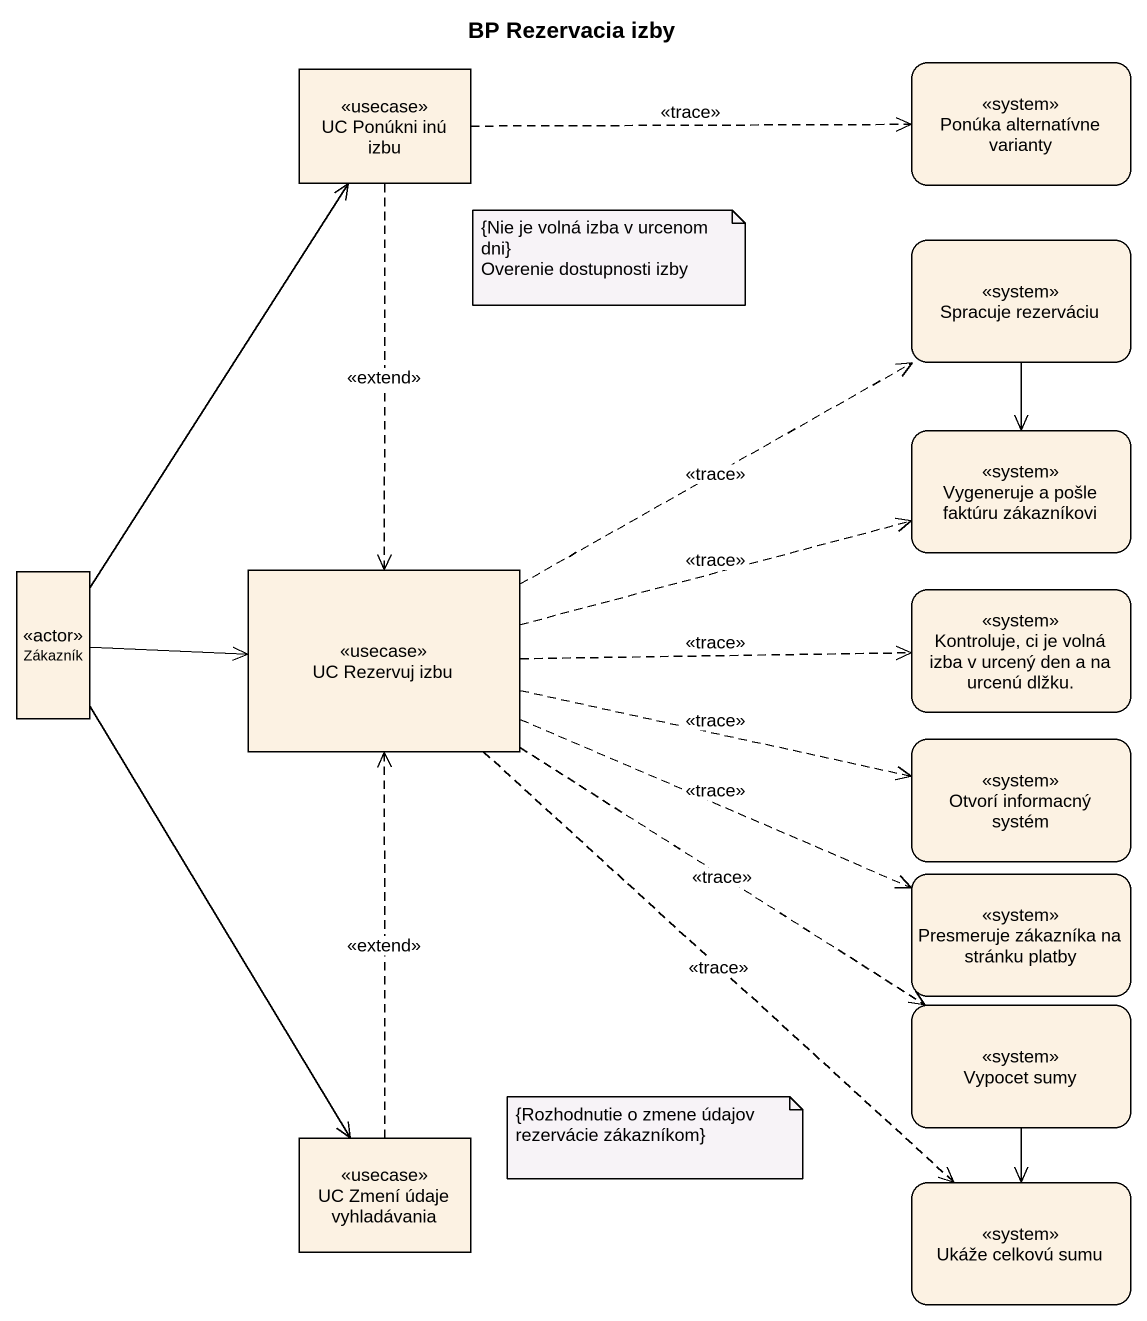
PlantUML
@startuml
title BP Rezervacia izby
hide empty description
state "UC Ponúkni inú izbu" as UC_Ponúkni_inú_izbu <<usecase>>
state "Ponúka alternatívne varianty" as Ponúka_alternatívne_varianty <<system>>
state "Spracuje rezerváciu" as Spracuje_rezerváciu <<system>>
state "Vygeneruje a pošle faktúru zákazníkovi" as Vygeneruje_a_pošle_faktúru <<system>>
state Zákazník <<actor>>
state "UC Rezervuj izbu" as UC_Rezervuj_izbu <<usecase>>
state "Kontroluje, ci je volná izba v urcený den a na urcenú dlžku." as Kontroluje_ci_je_volná_izba <<system>>
state "Otvorí informacný systém" as Otvorí_informacný_systém <<system>>
state "Presmeruje zákazníka na stránku platby" as Presmeruje_zákazníka_na <<system>>
state "Vypocet sumy" as Vypocet_sumy <<system>>
state "UC Zmení údaje vyhladávania" as UC_Zmení_údaje_vyhladávania <<usecase>>
state "Ukáže celkovú sumu" as Ukáže_celkovú_sumu <<system>>
UC_Ponúkni_inú_izbu -right[dashed]-> Ponúka_alternatívne_varianty : <<trace>>
UC_Ponúkni_inú_izbu -[dashed]-> UC_Rezervuj_izbu : <<extend>>
Spracuje_rezerváciu --> Vygeneruje_a_pošle_faktúru
Zákazník -up-> UC_Ponúkni_inú_izbu
Zákazník -right-> UC_Rezervuj_izbu
Zákazník --> UC_Zmení_údaje_vyhladávania
UC_Rezervuj_izbu -right[dashed]-> Spracuje_rezerváciu : <<trace>>
UC_Rezervuj_izbu -right[dashed]-> Vygeneruje_a_pošle_faktúru : <<trace>>
UC_Rezervuj_izbu -right[dashed]-> Kontroluje_ci_je_volná_izba : <<trace>>
UC_Rezervuj_izbu -right[dashed]-> Otvorí_informacný_systém : <<trace>>
UC_Rezervuj_izbu -right[dashed]-> Presmeruje_zákazníka_na : <<trace>>
UC_Rezervuj_izbu -[dashed]-> Vypocet_sumy : <<trace>>
UC_Rezervuj_izbu -[dashed]-> Ukáže_celkovú_sumu : <<trace>>
Vypocet_sumy --> Ukáže_celkovú_sumu
UC_Zmení_údaje_vyhladávania -up[dashed]-> UC_Rezervuj_izbu : <<extend>>
note as N1
  {Nie je volná izba v urcenom dni}
  Overenie dostupnosti izby
end note
note as N2
  {Rozhodnutie o zmene údajov rezervácie zákazníkom}
end note
@enduml
